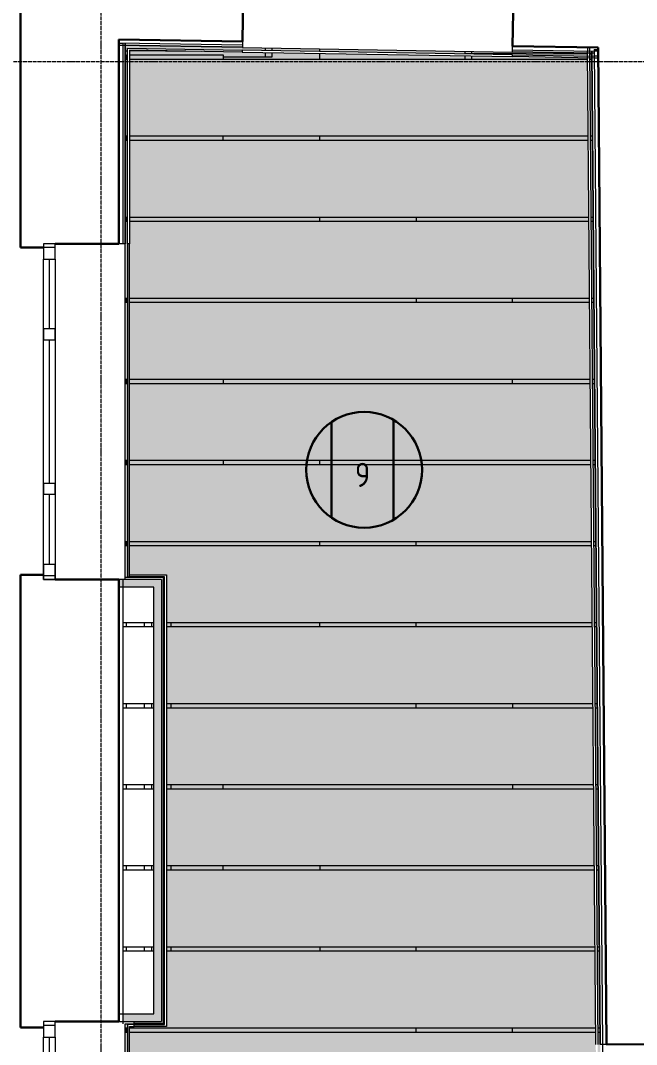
# Model space of a CAD drawing. Header units: millimetres. Extents: x -10474 to 67905, y -3824 to 44223.
# Drawn here: x 45432 to 48624, y 31453 to 36758 of the extents above; entities that cross this region are included whole.
import ezdxf

# ---------------------------------------------------------------- set-up
doc = ezdxf.new("R2010")
doc.units = ezdxf.units.MM
doc.linetypes.add('ADSK_Линия сетки', pattern=[25, 20, -2.5, 0, -2.5])
doc.linetypes.add('ADSK_Штрих_ш3 п1_5', pattern=[4.5, 3, -1.5])
for name, color, linetype, lineweight in [('_ Окна', 7, 'Continuous', 9), ('Аннотация', 7, 'Continuous', 20), ('Каркас', 7, 'Continuous', 18), ('Окна', 7, 'Continuous', 9), ('Оси', 7, 'Continuous', 9), ('Перекрытие', 7, 'Continuous', 18), ('Потолки штриховка', 7, 'Continuous', 9), ('Стены внутренние', 7, 'Continuous', 18), ('Стены наружные', 7, 'Continuous', 18), ('Стены несущие', 7, 'Continuous', 30), ('Стены отделка', 7, 'Continuous', 30), ('Стены штриховка', 7, 'Continuous', 9)]:
    doc.layers.add(name, color=color, linetype=linetype, lineweight=lineweight)
doc.layers.add('Линии', color=7, linetype='Continuous', lineweight=9, true_color=0x00a600)
doc.styles.add('GOST Common_4', font='GOST_Common.ttf', dxfattribs={"width": 0.9, "height": 125})

# ---------------------------------------------------------------- blocks, each defined once
blk = doc.blocks.new('окно трехпол с фрамугой - 1700-2320_h_ _нов_-2116688-План потолков 2-го этажа')
at = {"layer": '_ Окна', "lineweight": 18}
for p, q in [((-870, 75), (-870, 135)), ((-870, 135), (-790, 135)), ((-790, 135), (-790, 75)), ((-430, 75), (-430, 135)), ((-430, 135), (-370, 135)), ((-370, 135), (-370, 75)), ((370, 75), (370, 135)), ((370, 135), (430, 135)), ((430, 135), (430, 75)), ((790, 135), (790, 75)), ((870, 135), (790, 135)), ((870, 75), (870, 135)), ((-790, 75), (-870, 75)), ((-370, 75), (-430, 75)), ((430, 75), (370, 75)), ((790, 75), (870, 75))]:
    blk.add_line(p, q, dxfattribs=at)
at = {"layer": '_ Окна'}
for p, q in [((-850, 75), (-850, 135)), ((850, 75), (850, 135)), ((-790, 105), (-430, 105)), ((-370, 105), (370, 105)), ((430, 105), (790, 105))]:
    blk.add_line(p, q, dxfattribs=at)
at = {"layer": 'Окна'}
for p, q in [((-870, 135), (-870, 75)), ((-790, 135), (-870, 135)), ((-790, 135), (-430, 135)), ((-370, 135), (-430, 135)), ((-370, 135), (370, 135)), ((430, 135), (370, 135)), ((430, 135), (790, 135)), ((870, 135), (790, 135)), ((870, 75), (870, 135)), ((-870, 75), (-790, 75)), ((-430, 75), (-790, 75)), ((-430, 75), (-370, 75)), ((370, 75), (-370, 75)), ((370, 75), (430, 75)), ((790, 75), (430, 75)), ((790, 75), (870, 75))]:
    blk.add_line(p, q, dxfattribs=at)
blk = doc.blocks.new('окно трехпол с фрамугой - 1700-2320_h_ _нов_-2116684-План потолков 2-го этажа')
at = {"layer": '_ Окна', "lineweight": 18}
for p, q in [((-870, 75), (-870, 135)), ((-870, 135), (-790, 135)), ((-790, 135), (-790, 75)), ((-430, 75), (-430, 135)), ((-430, 135), (-370, 135)), ((-370, 135), (-370, 75)), ((370, 75), (370, 135)), ((370, 135), (430, 135)), ((430, 135), (430, 75)), ((790, 135), (790, 75)), ((870, 135), (790, 135)), ((870, 75), (870, 135)), ((-790, 75), (-870, 75)), ((-370, 75), (-430, 75)), ((430, 75), (370, 75)), ((790, 75), (870, 75))]:
    blk.add_line(p, q, dxfattribs=at)
at = {"layer": '_ Окна'}
for p, q in [((-850, 75), (-850, 135)), ((850, 75), (850, 135)), ((-790, 105), (-430, 105)), ((-370, 105), (370, 105)), ((430, 105), (790, 105))]:
    blk.add_line(p, q, dxfattribs=at)
at = {"layer": 'Окна'}
for p, q in [((-870, 135), (-870, 75)), ((-790, 135), (-870, 135)), ((-790, 135), (-430, 135)), ((-370, 135), (-430, 135)), ((-370, 135), (370, 135)), ((430, 135), (370, 135)), ((430, 135), (790, 135)), ((870, 135), (790, 135)), ((870, 75), (870, 135)), ((-870, 75), (-790, 75)), ((-430, 75), (-790, 75)), ((-430, 75), (-370, 75)), ((370, 75), (-370, 75)), ((370, 75), (430, 75)), ((790, 75), (430, 75)), ((790, 75), (870, 75))]:
    blk.add_line(p, q, dxfattribs=at)

msp = doc.modelspace()

# ---------------------------------------------------------------- hatches: boundary and pattern name
at = {"layer": 'Потолки штриховка', "lineweight": 18}
h = msp.add_hatch(dxfattribs=at)
h.set_pattern_fill('FP_34', color=256, style=0, pattern_type=2)
h.set_pattern_definition([(0, (0, 762), (762, 76.2), [7.62, -373.38, 7.62, -373.38]), (0, (76.2, 91.44), (762, 76.2), [7.62, -220.98, 7.62, -525.78]), (0, (152.4, 106.68), (762, 76.2), [7.62, -68.58, 7.62, -678.18]), (0, (457.2, 60.96), (762, 76.2), [7.62, -220.98, 7.62, -525.78]), (0, (533.4, 45.72), (762, 76.2), [7.62, -68.58, 7.62, -678.18])])
h.paths.add_polyline_path([(48529.39, 20628.15), (48528.548, 20630.15), (48527.373, 20630.15), (48529.373, 20628.167)])
h.paths.add_polyline_path([(48514.39, 20630.15), (48527.373, 20630.15), (48527.264, 20633.15), (48514.348, 20633.15), (48514.373, 20630.15)])
h.paths.add_polyline_path([(48453.528, 20630.15), (48504.372, 20630.15), (48504.347, 20633.15), (45996.854, 20633.15), (45996.854, 20630.15), (48437.5, 20630.15)])
h.paths.add_polyline_path([(45973.854, 20630.15), (45986.854, 20630.15), (45986.854, 20633.15), (45973.854, 20633.15)])
h.paths.add_polyline_path([(48514.263, 20643.15), (48527.264, 20643.15), (48392.948, 36563.842), (48380.244, 36563.634), (48514.21, 20649.514)])
h.paths.add_polyline_path([(48460.047, 20643.15), (48504.263, 20643.15), (48369.944, 36564.231), (45996.854, 36604.368), (45996.854, 33886.835), (46187.776, 33886.835), (46187.776, 31547.302), (45996.854, 31547.302), (45996.854, 25738.541), (46187.776, 25738.541), (46187.776, 23543.541), (45996.854, 23543.541), (45996.854, 20643.15), (48453.528, 20643.15)])
h.paths.add_polyline_path([(45973.854, 20643.15), (45986.854, 20643.15), (45986.854, 23553.541), (46177.776, 23553.541), (46177.776, 25728.541), (45986.854, 25728.541), (45986.854, 31557.302), (46177.776, 31557.302), (46177.776, 33876.835), (45986.854, 33876.835), (45986.854, 36614.538), (48370.155, 36574.229), (48369.944, 36587.235), (45973.854, 36627.76), (45973.854, 33873.835), (46172.776, 33873.835), (46172.776, 33871.835), (46174.776, 33871.465), (46174.776, 31562.302), (46172.776, 31562.302), (46172.766, 31560.302), (45973.854, 31560.302), (45973.854, 25725.541), (46172.776, 25725.541), (46172.776, 25723.541), (46174.776, 25723.541), (46174.776, 23558.541), (46172.776, 23558.164), (46172.443, 23556.541), (45973.854, 23556.541), (45973.854, 20794.362)])
h.paths.add_polyline_path([(48393.159, 36573.84), (48392.948, 36586.846), (48380.051, 36586.641), (48380.156, 36574.06), (48392.948, 36573.844)])
at = {"layer": 'Стены внутренние'}
for points in [[(46122.776, 33821.835), (46162.776, 33821.835), (46162.776, 33861.835), (45943.492, 33861.835), (45943.492, 33821.835), (45981.854, 33821.835)], [(46162.776, 31572.302), (46162.776, 33821.835), (46122.776, 33821.835), (46122.776, 31572.302)], [(46122.776, 31572.302), (46122.776, 31612.302), (45961.854, 31612.302), (45961.854, 31572.302), (46085.286, 31572.302)]]:
    msp.add_hatch(color=256, dxfattribs=at).paths.add_polyline_path(points)

# ---------------------------------------------------------------- linework, layer by layer
at = {"layer": 'Каркас', "color": 8, "linetype": 'ADSK_Штрих_ш3 п1_5', "lineweight": 9, "true_color": 0x808080}
for p, q in [((45973.854, 36558.164), (45986.854, 36558.164)), ((45996.854, 36558.164), (48370.29, 36558.164)), ((48380.211, 36558.164), (48393.291, 36558.164)), ((45986.854, 36158.164), (45973.854, 36158.164)), ((45973.854, 36138.164), (45986.854, 36138.164)), ((48373.657, 36158.164), (45996.854, 36158.164)), ((45996.854, 36138.164), (48373.826, 36138.164)), ((48396.658, 36158.164), (48383.657, 36158.164)), ((48383.826, 36138.164), (48396.826, 36138.164)), ((45986.854, 35738.164), (45973.854, 35738.164)), ((45973.854, 35718.164), (45986.854, 35718.164)), ((48377.193, 35738.164), (45996.854, 35738.164)), ((45996.854, 35718.164), (48377.361, 35718.164)), ((48400.194, 35738.164), (48387.193, 35738.164)), ((48387.361, 35718.164), (48400.362, 35718.164)), ((45986.854, 35318.164), (45973.854, 35318.164)), ((45973.854, 35298.164), (45986.854, 35298.164)), ((48380.728, 35318.164), (45996.854, 35318.164)), ((45996.854, 35298.164), (48380.897, 35298.164)), ((48403.729, 35318.164), (48390.729, 35318.164)), ((48390.897, 35298.164), (48403.897, 35298.164)), ((45986.854, 34898.164), (45973.854, 34898.164)), ((45973.854, 34878.164), (45986.854, 34878.164)), ((48384.264, 34898.164), (45996.854, 34898.164)), ((45996.854, 34878.164), (48384.432, 34878.164)), ((48407.265, 34898.164), (48394.264, 34898.164)), ((48394.433, 34878.164), (48407.433, 34878.164)), ((45986.854, 34478.164), (45973.854, 34478.164)), ((45973.854, 34458.164), (45986.854, 34458.164)), ((48387.799, 34478.164), (45996.854, 34478.164)), ((45996.854, 34458.164), (48387.968, 34458.164)), ((48410.8, 34478.164), (48397.8, 34478.164)), ((48397.968, 34458.164), (48410.969, 34458.164)), ((45986.854, 34058.164), (45973.854, 34058.164)), ((48391.335, 34058.164), (45996.854, 34058.164)), ((48414.336, 34058.164), (48401.335, 34058.164)), ((45973.854, 34038.164), (45986.854, 34038.164)), ((45996.854, 34038.164), (48391.503, 34038.164)), ((48401.504, 34038.164), (48414.504, 34038.164)), ((46122.776, 33638.164), (45961.854, 33638.164)), ((46177.776, 33638.164), (46174.581, 33638.164)), ((48394.871, 33638.164), (46187.776, 33638.164)), ((48417.871, 33638.164), (48404.871, 33638.164)), ((45961.854, 33618.164), (46122.776, 33618.164)), ((46174.563, 33618.164), (46177.776, 33618.164)), ((46187.776, 33618.164), (48395.039, 33618.164)), ((48405.039, 33618.164), (48418.04, 33618.164)), ((46122.776, 33218.164), (45961.854, 33218.164)), ((46177.776, 33218.164), (46174.776, 33218.164)), ((48398.406, 33218.164), (46187.776, 33218.164)), ((48421.407, 33218.164), (48408.407, 33218.164)), ((45961.854, 33198.164), (46122.776, 33198.164)), ((46174.776, 33198.164), (46177.776, 33198.164)), ((46187.776, 33198.164), (48398.575, 33198.164)), ((48408.575, 33198.164), (48421.575, 33198.164)), ((46122.776, 32798.164), (45961.854, 32798.164)), ((46177.776, 32798.164), (46174.776, 32798.164)), ((48401.942, 32798.164), (46187.776, 32798.164)), ((48424.943, 32798.164), (48411.942, 32798.164)), ((45961.854, 32778.164), (46122.776, 32778.164)), ((46174.776, 32778.164), (46177.776, 32778.164)), ((46187.776, 32778.164), (48402.11, 32778.164)), ((48412.11, 32778.164), (48425.111, 32778.164)), ((46122.776, 32378.164), (45961.854, 32378.164)), ((46177.776, 32378.164), (46174.776, 32378.164)), ((48405.477, 32378.164), (46187.776, 32378.164)), ((48428.478, 32378.164), (48415.478, 32378.164)), ((45961.854, 32358.164), (46122.776, 32358.164)), ((46174.776, 32358.164), (46177.776, 32358.164)), ((46187.776, 32358.164), (48405.646, 32358.164)), ((48415.646, 32358.164), (48428.646, 32358.164)), ((46122.776, 31958.164), (45961.854, 31958.164)), ((45961.854, 31938.164), (46122.776, 31938.164)), ((46177.776, 31958.164), (46174.776, 31958.164)), ((46174.776, 31938.164), (46177.776, 31938.164)), ((48409.013, 31958.164), (46187.776, 31958.164)), ((46187.776, 31938.164), (48409.181, 31938.164)), ((48432.21, 31958.164), (48419.013, 31958.164)), ((48419.182, 31938.164), (48432.37, 31938.164)), ((45986.854, 31538.164), (45973.854, 31538.164)), ((45973.854, 31518.164), (45986.854, 31518.164)), ((48412.714, 31538.164), (45996.854, 31538.164)), ((45996.854, 31518.164), (48412.843, 31518.164)), ((48435.582, 31538.164), (48422.549, 31538.164)), ((48422.717, 31518.164), (48435.743, 31518.164))]:
    msp.add_line(p, q, dxfattribs=at)
at = {"layer": 'Линии', "color": 1, "lineweight": 30, "true_color": 0xff0000}
for p, q in [((47044.092, 34678.164), (47044.092, 34181.784)), ((47364.092, 34171.022), (47364.092, 34688.926))]:
    msp.add_line(p, q, dxfattribs=at)
msp.add_circle((47212.62, 34429.974), 300, dxfattribs=at)
at = {"layer": 'Оси', "linetype": 'ADSK_Линия сетки'}
for p, q in [((45849.565, -3024.361), (45849.565, 44222.998)), ((-9674.401, 36545), (56004.853, 36545))]:
    msp.add_line(p, q, dxfattribs=at)
at = {"layer": 'Перекрытие'}
for p, q in [((46735.284, 36601.88), (46735.284, 36614.882)), ((46982.266, 36597.703), (46982.266, 36610.705)), ((45981.854, 36558.164), (45981.854, 36580.659)), ((45981.854, 36580.659), (45986.854, 36580.659)), ((45996.854, 36580.659), (46482.266, 36580.659)), ((46482.266, 36580.659), (46482.266, 36558.164)), ((46482.266, 36570.573), (46735.284, 36570.573)), ((46735.284, 36570.573), (46735.284, 36591.879)), ((46982.266, 36558.164), (46982.266, 36587.701)), ((47735.036, 36574.97), (47734.925, 36558.164)), ((47735.189, 36597.97), (47735.103, 36584.97)), ((45981.854, 36138.164), (45981.854, 36158.164)), ((46482.266, 36138.164), (46482.266, 36158.164)), ((46982.266, 36138.164), (46982.266, 36158.164)), ((45981.854, 35718.164), (45981.854, 35738.164)), ((46982.266, 35718.164), (46982.266, 35738.164)), ((47482.266, 35738.164), (47482.266, 35718.164)), ((45981.854, 35298.164), (45981.854, 35318.164)), ((47482.266, 35318.164), (47482.266, 35298.164)), ((47982.266, 35298.164), (47982.266, 35318.164)), ((45981.854, 34878.164), (45981.854, 34898.164)), ((46482.266, 34898.164), (46482.266, 34878.164)), ((47982.266, 34878.164), (47982.266, 34898.164)), ((45981.854, 34458.164), (45981.854, 34478.164)), ((46482.266, 34478.164), (46482.266, 34458.164)), ((46982.266, 34458.164), (46982.266, 34478.164)), ((45981.854, 34038.164), (45981.854, 34058.164)), ((46982.266, 34038.164), (46982.266, 34058.164)), ((47482.266, 34038.164), (47482.266, 34058.164)), ((46212.776, 33618.164), (46212.776, 33638.164)), ((46982.266, 33618.164), (46982.266, 33638.164)), ((47482.266, 33618.164), (47482.266, 33638.164)), ((46212.776, 33198.164), (46212.776, 33218.164)), ((47482.266, 33198.164), (47482.266, 33218.164)), ((47982.266, 33218.164), (47982.266, 33198.164)), ((46212.776, 32778.164), (46212.776, 32798.164)), ((46482.266, 32778.164), (46482.266, 32798.164)), ((47982.266, 32798.164), (47982.266, 32778.164)), ((46212.776, 32358.164), (46212.776, 32378.164)), ((46482.266, 32358.164), (46482.266, 32378.164)), ((46982.266, 32378.164), (46982.266, 32358.164)), ((46212.776, 31938.164), (46212.776, 31958.164)), ((46982.266, 31958.164), (46982.266, 31938.164)), ((47482.266, 31938.164), (47482.266, 31958.164)), ((45981.854, 31518.164), (45981.854, 31538.164)), ((47482.266, 31518.164), (47482.266, 31538.164)), ((47982.266, 31518.164), (47982.266, 31538.164))]:
    msp.add_line(p, q, dxfattribs=at)
at = {"layer": 'Стены внутренние'}
for p, q in [((47981.159, 36580.808), (46581.36, 36604.483)), ((46700.282, 36615.474), (46700.196, 36602.474)), ((45973.854, 36600.713), (45986.854, 36600.627)), ((45973.854, 36560.924), (45981.854, 36560.924)), ((45973.854, 36560.712), (45981.854, 36560.659)), ((46367.402, 36598.101), (45996.816, 36600.56)), ((46581.19, 36594.485), (47980.99, 36570.81)), ((46700.13, 36592.473), (46699.984, 36570.573)), ((47735.13, 36589.022), (48370.066, 36584.808)), ((47769.925, 36558.164), (47770.033, 36574.378)), ((47770.099, 36584.378), (47770.186, 36597.378)), ((48380.039, 36584.742), (48393.068, 36584.655)), ((45986.854, 35601.835), (45986.854, 33876.835)), ((45996.854, 33886.835), (45996.854, 35601.835)), ((45986.854, 33876.835), (45996.854, 33876.835)), ((45981.854, 33618.164), (45981.854, 33638.164)), ((46072.776, 33638.164), (46072.776, 33618.164)), ((46112.776, 33618.164), (46112.776, 33638.164)), ((45981.854, 33198.164), (45981.854, 33218.164)), ((46072.776, 33218.164), (46072.776, 33198.164)), ((46112.776, 33198.164), (46112.776, 33218.164)), ((45981.854, 32778.164), (45981.854, 32798.164)), ((46072.776, 32798.164), (46072.776, 32778.164)), ((46112.776, 32778.164), (46112.776, 32798.164)), ((45981.854, 32358.164), (45981.854, 32378.164)), ((46072.776, 32378.164), (46072.776, 32358.164)), ((46112.776, 32358.164), (46112.776, 32378.164)), ((45981.854, 31938.164), (45981.854, 31958.164)), ((46072.776, 31958.164), (46072.776, 31938.164)), ((46112.776, 31938.164), (46112.776, 31958.164)), ((46021.854, 31557.302), (45986.854, 31557.302)), ((45986.854, 31557.302), (45986.854, 29832.302)), ((45996.854, 31547.302), (46021.854, 31547.302)), ((45996.854, 29832.302), (45996.854, 31547.302)), ((48448.263, 31453.483), (48460.047, 30053.532))]:
    msp.add_line(p, q, dxfattribs=at)
at = {"layer": 'Стены наружные'}
for p, q in [((46581.579, 36617.482), (47981.379, 36593.806)), ((45973.854, 33873.835), (45973.854, 35601.835)), ((45961.854, 31572.302), (45961.854, 31560.302)), ((45973.854, 31560.302), (46021.854, 31560.302)), ((45973.854, 29832.302), (45973.854, 31560.302))]:
    msp.add_line(p, q, dxfattribs=at)
at = {"layer": 'Стены несущие'}
for p, q in [((45431.854, 35581.835), (45431.854, 43498.805)), ((46589.561, 37089.414), (46582.121, 36649.477)), ((47981.92, 36625.802), (47989.361, 37065.739)), ((45941.854, 36660.306), (46582.121, 36649.477)), ((45941.854, 35601.835), (45941.854, 36660.306)), ((48424.786, 36618.312), (47981.92, 36625.802)), ((48468.262, 31453.651), (48424.786, 36618.312)), ((45941.854, 35601.835), (45611.854, 35601.835)), ((45551.854, 35581.835), (45431.854, 35581.835)), ((45431.854, 31542.302), (45431.854, 33886.835)), ((45431.854, 33886.835), (45551.854, 33886.835)), ((45611.854, 33861.835), (45941.854, 33861.835)), ((45941.854, 31572.302), (45941.854, 33861.835)), ((45941.854, 31572.302), (45611.854, 31572.302)), ((45551.854, 31542.302), (45431.854, 31542.302)), ((48908.246, 31457.355), (48468.262, 31453.651))]:
    msp.add_line(p, q, dxfattribs=at)
at = {"layer": 'Стены отделка', "lineweight": 9}
for p, q in [((45941.516, 36640.309), (45941.854, 36660.306)), ((45941.854, 36640.303), (45941.516, 36640.309)), ((45941.854, 36640.303), (45961.854, 36640.303)), ((46581.579, 36617.482), (45941.854, 36628.301)), ((45961.854, 36640.303), (45961.854, 36639.965)), ((45973.854, 36639.762), (45973.854, 35601.835)), ((45986.854, 35601.835), (45986.854, 36614.538)), ((45986.854, 36614.538), (46581.36, 36604.483)), ((45996.854, 36604.368), (45996.854, 35601.835)), ((46581.19, 36594.485), (45996.854, 36604.368)), ((46581.782, 36629.48), (46580.782, 36629.497)), ((46581.36, 36604.483), (46581.19, 36594.485)), ((46581.782, 36629.48), (46581.579, 36617.482)), ((46582.121, 36649.477), (46581.782, 36629.48)), ((47981.379, 36593.806), (47981.582, 36605.805)), ((47981.582, 36605.805), (47981.92, 36625.802)), ((48404.87, 36608.147), (48424.87, 36608.315)), ((48404.87, 36608.147), (48448.263, 31453.483)), ((48424.786, 36618.312), (48424.447, 36598.314)), ((47980.99, 36570.81), (47981.159, 36580.808)), ((48405.245, 36563.634), (47980.99, 36570.81)), ((47981.159, 36580.808), (48405.161, 36573.637)), ((48405.051, 36586.641), (47981.379, 36593.806)), ((48413.264, 31453.188), (48369.944, 36599.236)), ((48379.946, 36599.067), (48423.263, 31453.272)), ((48436.263, 31453.382), (48392.948, 36598.847)), ((48424.447, 36598.314), (48404.95, 36598.644)), ((45973.854, 35601.835), (45941.854, 35601.835)), ((45996.854, 35601.835), (45986.854, 35601.835)), ((46162.776, 33861.835), (45941.854, 33861.835)), ((45943.492, 33821.835), (45943.492, 33861.835)), ((45961.854, 33861.835), (45961.854, 31572.302)), ((45973.854, 33873.835), (46172.776, 33873.835)), ((45973.854, 33861.835), (45973.854, 33873.835)), ((45996.854, 33886.835), (46187.776, 33886.835)), ((45996.854, 33876.835), (45996.854, 33886.835)), ((46177.776, 33876.835), (45996.854, 33876.835)), ((46162.776, 33861.835), (46162.776, 31572.302)), ((46174.776, 33871.835), (46174.776, 31562.302)), ((46177.776, 31557.302), (46177.776, 33876.835)), ((46187.776, 33886.835), (46187.776, 31547.302)), ((46122.776, 33821.835), (45943.492, 33821.835)), ((46122.776, 31612.302), (46122.776, 33821.835)), ((45941.854, 31572.302), (46162.776, 31572.302)), ((45943.492, 31572.302), (45943.492, 31612.302)), ((45943.492, 31612.302), (46122.776, 31612.302)), ((46021.854, 31560.302), (46021.854, 31572.302)), ((46174.776, 31560.302), (46021.854, 31560.302)), ((46021.854, 31557.302), (46177.776, 31557.302)), ((46021.854, 31547.302), (46021.854, 31557.302)), ((46187.776, 31547.302), (46021.854, 31547.302)), ((48468.262, 31453.651), (48436.263, 31453.382))]:
    msp.add_line(p, q, dxfattribs=at)
at = {"layer": 'Стены штриховка'}
for p, q in [((46580.782, 36629.497), (45941.854, 36640.303)), ((46581.613, 36619.481), (45941.854, 36630.302)), ((45961.854, 36639.965), (45961.854, 35601.835)), ((45971.854, 36639.796), (45971.854, 35601.835)), ((47981.582, 36605.805), (48404.95, 36598.644)), ((48369.776, 36619.242), (48369.944, 36599.236)), ((48379.778, 36619.073), (48379.946, 36599.067)), ((48405.035, 36588.641), (47981.413, 36595.806)), ((48438.263, 31453.399), (48394.949, 36598.813)), ((48425.164, 36573.299), (48405.161, 36573.637)), ((48425.249, 36563.296), (48405.245, 36563.634)), ((46174.776, 33871.835), (45973.854, 33871.835)), ((46172.776, 31560.302), (46172.776, 33873.835)), ((46172.776, 33873.835), (46174.776, 33873.835)), ((46174.776, 33873.835), (46174.776, 33871.835)), ((46174.776, 31562.302), (46021.854, 31562.302)), ((46174.776, 31562.302), (46174.776, 31560.302))]:
    msp.add_line(p, q, dxfattribs=at)

# ---------------------------------------------------------------- block references
at = {"layer": 'Окна', "rotation": 89.99999999999993}
for name, p in [('окно трехпол с фрамугой - 1700-2320_h_ _нов_-2116688-План потолков 2-го этажа', (45686.854, 34731.835)), ('окно трехпол с фрамугой - 1700-2320_h_ _нов_-2116684-План потолков 2-го этажа', (45686.854, 30702.302))]:
    msp.add_blockref(name, p, dxfattribs=at)

# ---------------------------------------------------------------- texts
at = {"layer": 'Аннотация', "lineweight": 9, "insert": (47204.79, 34404.157), "char_height": 125, "width": 175.5, "attachment_point": 5, "line_spacing_factor": 1.022766, "style": 'GOST Common_4'}
msp.add_mtext('\\pt180,360,540,720,900,1080,1260,1440,1620,1800,1980,2160,2340,2520,2700,2880,3060,3240,3420,3600,3780,3960,4140,4320,4500,4680,4860,5040,5220,5400,5580,5760;9 ', dxfattribs=at)

doc.saveas('drawing.dxf')
